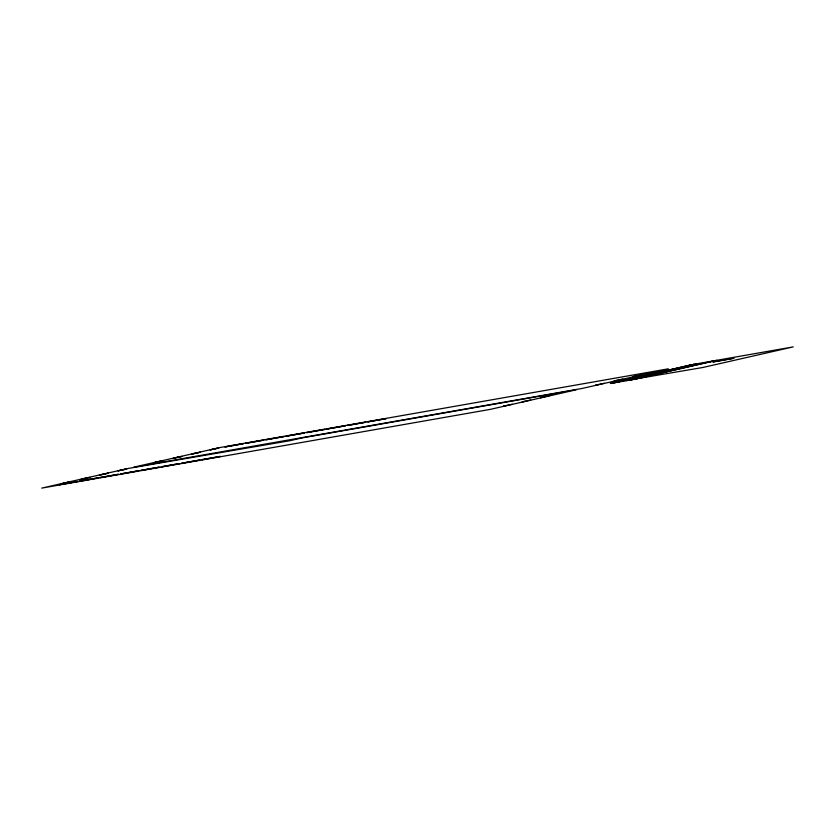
<?xml version="1.0" encoding="UTF-8"?>
<svg xmlns="http://www.w3.org/2000/svg" width="835" height="835" viewBox="0 0 835 835"><rect width="100%" height="100%" fill="white"/><g stroke="black" fill="none" stroke-linecap="round" stroke-linejoin="round"><path stroke-width="1.25" d="M612.848 383.046L693.854 364.331M615.405 382.597L696.4 363.893M633.243 379.466L626.114 380.562L702.924 367.463L793.25 346.89L691.307 364.78L610.302 383.495L633.243 379.466L714.249 360.762M636.093 378.954L716.795 360.313M688.03 365.678L690.576 365.239M708.414 362.108L710.961 361.659M682.247 367.014L684.804 366.565M702.632 363.434L705.199 362.985M641.217 374.863L632.533 376.71L635.08 376.261M622.806 379.059L614.111 380.906L616.668 380.457M604.383 383.255L595.699 385.092L598.246 384.653M549.138 395.832L540.454 397.679L543 397.23M530.726 400.028L522.032 401.875L524.589 401.426M512.304 404.223L503.62 406.071L506.167 405.622M59.358 484.697L77.592 481.461L59.358 484.697M79.743 481.127L97.977 477.881L79.743 481.127M100.137 477.547L118.361 474.301L100.137 477.547M120.522 473.967L138.756 470.731L120.522 473.967M225.106 446.955L243.329 443.709L225.106 446.955M140.917 470.387L159.141 467.151L140.917 470.387M245.49 443.375L263.724 440.139L245.49 443.375M161.301 466.807L179.535 463.571L161.301 466.807M265.874 439.794L284.109 436.559L265.874 439.794M181.686 463.227L199.92 459.991L181.686 463.227M286.269 436.214L304.493 432.979L286.269 436.214M202.08 459.647L220.304 456.411L202.08 459.647M306.654 432.634L324.888 429.399L306.654 432.634M327.049 429.054L345.272 425.819L327.049 429.054M347.433 425.474L365.667 422.239L347.433 425.474M367.817 421.894L386.052 418.659L367.817 421.894M127.692 468.539L41.75 488.11L490.302 409.369L576.244 389.799L302.27 437.895L289.995 440.692L127.692 468.539M219.772 447.57L133.83 467.141L582.381 388.4L668.324 368.82L219.772 447.57M68.856 482.077L62.719 483.475L71.403 481.628L68.856 482.077M87.268 477.881L81.131 479.28L89.815 477.432L87.268 477.881M105.69 473.685L99.542 475.084L108.237 473.236L105.69 473.685M124.102 469.489L117.965 470.888L126.649 469.04L124.102 469.489M160.936 461.097L154.799 462.496L163.483 460.649L160.936 461.097M179.348 456.902L173.21 458.3L181.894 456.453L179.348 456.902M197.77 452.706L191.622 454.104L200.316 452.267L197.77 452.706M216.181 448.52L210.044 449.919L218.728 448.071L216.181 448.52M713.622 361.826L712.85 362.004L734.007 358.246L713.622 361.826"/></g></svg>
